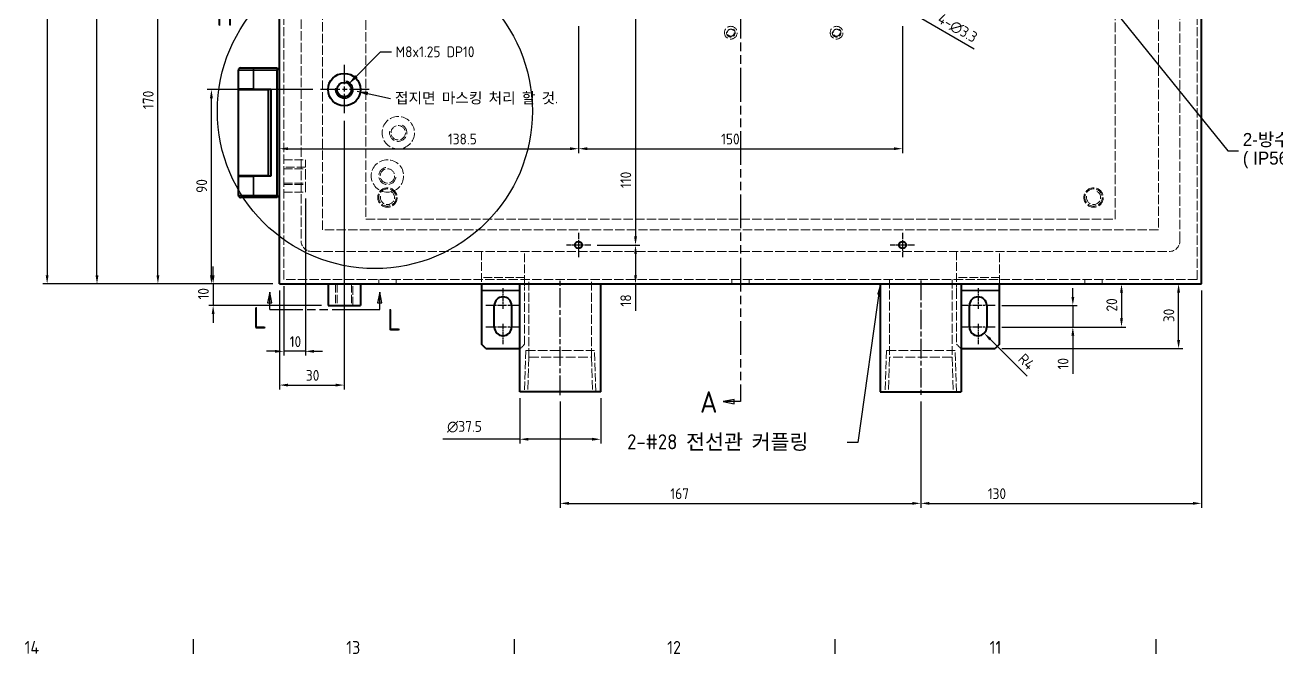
# Model space of a CAD drawing. Header units: millimetres. Extents: x 0 to 2378, y 0 to 1682.
# Drawn here: x 368 to 948, y 33 to 324 of the extents above; entities that cross this region are included whole.
import ezdxf

# ---------------------------------------------------------------- set-up
doc = ezdxf.new("R2010")
doc.units = ezdxf.units.MM
doc.header["$LTSCALE"] = 2
for name, pattern in [('CHAIN', [0.3543, 0.2362, -0.0295, 0.0591, -0.0295]), ('DASHED', [0.2067, 0.1654, -0.0413]), ('DOUBLE_DASH_CHAIN', [1.2403, 0.6614, -0.0827, 0.1654, -0.0827, 0.1654, -0.0827])]:
    doc.linetypes.add(name, pattern=pattern)
doc.layers.get('0').update_dxf_attribs({"color": 3, "lineweight": 25})
for name, color, linetype, lineweight in [('가려진 것(ISO)', 2, 'DASHED', 18), ('가시적인 것(ISO)', 3, 'Continuous', 40), ('가시적인 좁은 것(ISO)', 3, 'Continuous', 35), ('경계(ISO)', 7, 'Continuous', 25), ('기호(ISO)', 5, 'Continuous', 25), ('단면선(ISO)', 7, 'CHAIN', 25), ('상세 경계(JIS)', 7, 'Continuous', 25), ('중심 표식(ISO)', 1, 'Continuous', 25), ('중심선(ISO)', 1, 'Continuous', 25), ('치수(ISO)', 2, 'Continuous', 25)]:
    doc.layers.add(name, color=color, linetype=linetype, lineweight=lineweight)
doc.styles.add('문자 텍스트_PSTEK_POSCO', font='isocp.shx')
doc.styles.add('부품번호텍스트_PSTEK_POSCO', font='isocp.shx')
doc.styles.add('치수 텍스트_PSTEK_POSCO', font='isocp.shx')
doc.dimstyles.new('치수_PSTEK_POSCO', dxfattribs={"dimscale": 2, "dimtxt": 2.5, "dimasz": 2, "dimexe": 1, "dimexo": 1.5, "dimgap": 1, "dimtad": 1, "dimrnd": 1e-08, "dimdsep": 46, "dimtxsty": '치수 텍스트_PSTEK_POSCO', "dimcen": 0.09, "dimdle": 10, "dimclrd": 7, "dimclre": 7, "dimclrt": 2, "dimadec": 1, "dimazin": 2, "dimtfac": 1, "dimtmove": 0, "dimatfit": 3, "dimfxl": 0, "dimtolj": 1, "dimlwd": -1, "dimlwe": -1, "dimarcsym": 0})
doc.dimstyles.new('치수_PSTEK_POSCO$7', dxfattribs={"dimscale": 2, "dimtxt": 2.5, "dimasz": 2.5, "dimexe": 1, "dimexo": 1.5, "dimgap": 1, "dimtad": 1, "dimrnd": 1e-08, "dimdsep": 46, "dimtxsty": '치수 텍스트_PSTEK_POSCO', "dimcen": 0.09, "dimdle": 10, "dimclrd": 7, "dimclre": 7, "dimclrt": 2, "dimadec": 1, "dimazin": 2, "dimtfac": 1, "dimtmove": 0, "dimatfit": 3, "dimfxl": 0, "dimtolj": 1, "dimlwd": -1, "dimlwe": -1, "dimarcsym": 0})

# ---------------------------------------------------------------- blocks, each defined once
blk = doc.blocks.new('경계 Default Border')
at = {"layer": '경계(ISO)'}
for p, q in [((222.94, 20), (222.94, 16.6)), ((297.25, 20), (297.25, 16.6)), ((371.56, 20), (371.56, 16.6)), ((445.88, 20), (445.88, 16.6))]:
    blk.add_line(p, q, dxfattribs=at)
at = {"layer": '경계(ISO)', "color": 2, "char_height": 3, "attachment_point": 7, "style": '문자 텍스트_PSTEK_POSCO'}
for s, insert in [('14', (183.93, 16.6)), ('13', (258.41, 16.57)), ('12', (332.72, 16.57)), ('11', (407.37, 16.6))]:
    blk.add_mtext(s, dxfattribs=dict(at, insert=insert))
blk = doc.blocks.new('2dTransSection0')
at = {"layer": '단면선(ISO)', "linetype": 'Continuous'}
for p, q in [((348.19, 328.73), (345.69, 328.23)), ((348.19, 328.23), (345.69, 328.23)), ((345.69, 328.23), (348.19, 327.73)), ((348.19, 327.73), (348.19, 328.73)), ((349.69, 328.23), (348.19, 328.23)), ((349.69, 328.23), (349.69, 324.28)), ((349.69, 79), (349.69, 75.04)), ((348.19, 75.54), (345.69, 75.04)), ((348.19, 74.54), (348.19, 75.54)), ((348.19, 75.04), (345.69, 75.04)), ((345.69, 75.04), (348.19, 74.54)), ((349.69, 75.04), (348.19, 75.04))]:
    blk.add_line(p, q, dxfattribs=at)
at = {"layer": '단면선(ISO)', "linetype": 'DOUBLE_DASH_CHAIN', "ltscale": 5.910211}
blk.add_line((349.69, 328.23), (349.69, 75.04), dxfattribs=at)
at = {"layer": '단면선(ISO)', "linetype": 'Continuous', "flags": 128}
for points in [[(348.19, 328.73), (345.69, 328.23)], [(348.19, 75.54), (345.69, 75.04)]]:
    blk.add_lwpolyline(points, dxfattribs=at)
at = {"layer": '단면선(ISO)'}
for points in [[(348.19, 328.73), (345.69, 328.23), (348.19, 327.73), (348.19, 328.73)], [(348.19, 75.54), (345.69, 75.04), (348.19, 74.54), (348.19, 75.54)]]:
    blk.add_solid(points, dxfattribs=at)
at = {"layer": '단면선(ISO)', "char_height": 5, "attachment_point": 7, "style": '부품번호텍스트_PSTEK_POSCO'}
for insert in [(339.57, 326.25), (340.31, 72.43)]:
    blk.add_mtext('A', dxfattribs=dict(at, insert=insert))
blk = doc.blocks.new('*D21')
at = {"layer": 'Defpoints', "color": 0}
for p in [(401.38, 589.57), (485.88, 589.57), (485.88, 204.57)]:
    blk.add_point(p, dxfattribs=at)
at = {"layer": '치수(ISO)', "color": 7}
for p, q in [((482.88, 589.57), (399.38, 589.57)), ((401.38, 208.57), (401.38, 585.57)), ((482.88, 204.57), (399.38, 204.57))]:
    blk.add_line(p, q, dxfattribs=at)
for points in [[(400.72, 585.57), (402.05, 585.57), (401.38, 589.57)], [(400.72, 208.57), (402.05, 208.57), (401.38, 204.57)]]:
    blk.add_solid(points, dxfattribs=at)
at = {"layer": '치수(ISO)', "color": 2, "insert": (396.88, 382.47), "char_height": 5, "attachment_point": 4, "rotation": 90, "style": '치수 텍스트_PSTEK_POSCO'}
blk.add_mtext('\\A1;385', dxfattribs=at)
blk = doc.blocks.new('*D23')
at = {"layer": 'Defpoints', "color": 0}
for p in [(485.88, 624.57), (378.29, 204.57), (485.88, 204.57)]:
    blk.add_point(p, dxfattribs=at)
at = {"layer": '치수(ISO)', "color": 7}
for p, q in [((482.88, 624.57), (376.29, 624.57)), ((378.29, 620.57), (378.29, 208.57)), ((482.88, 204.57), (376.29, 204.57))]:
    blk.add_line(p, q, dxfattribs=at)
for points in [[(377.62, 620.57), (378.96, 620.57), (378.29, 624.57)], [(377.62, 208.57), (378.96, 208.57), (378.29, 204.57)]]:
    blk.add_solid(points, dxfattribs=at)
at = {"layer": '치수(ISO)', "color": 2, "insert": (373.79, 428.07), "char_height": 5, "attachment_point": 4, "rotation": 90, "style": '치수 텍스트_PSTEK_POSCO'}
blk.add_mtext('\\A1;420', dxfattribs=at)
blk = doc.blocks.new('*D54')
at = {"layer": 'Defpoints', "color": 0}
for p in [(615.88, 153.07), (782.88, 153.07), (782.88, 102.9)]:
    blk.add_point(p, dxfattribs=at)
at = {"layer": '치수(ISO)', "color": 7}
for p, q in [((615.88, 150.07), (615.88, 100.9)), ((782.88, 150.07), (782.88, 100.9)), ((619.88, 102.9), (778.88, 102.9))]:
    blk.add_line(p, q, dxfattribs=at)
for points in [[(619.88, 103.57), (619.88, 102.24), (615.88, 102.9)], [(778.88, 103.57), (778.88, 102.24), (782.88, 102.9)]]:
    blk.add_solid(points, dxfattribs=at)
at = {"layer": '치수(ISO)', "color": 2, "insert": (666.88, 107.4), "char_height": 5, "attachment_point": 4, "style": '치수 텍스트_PSTEK_POSCO'}
blk.add_mtext('\\A1;167', dxfattribs=at)
blk = doc.blocks.new('*D55')
at = {"layer": 'Defpoints', "color": 0}
for p in [(912.88, 204.57), (782.88, 153.07), (912.88, 102.9)]:
    blk.add_point(p, dxfattribs=at)
at = {"layer": '치수(ISO)', "color": 7}
for p, q in [((912.88, 201.57), (912.88, 100.9)), ((782.88, 150.07), (782.88, 100.9)), ((786.88, 102.9), (908.88, 102.9))]:
    blk.add_line(p, q, dxfattribs=at)
for points in [[(786.88, 103.57), (786.88, 102.24), (782.88, 102.9)], [(908.88, 103.57), (908.88, 102.24), (912.88, 102.9)]]:
    blk.add_solid(points, dxfattribs=at)
at = {"layer": '치수(ISO)', "color": 2, "insert": (813.87, 107.4), "char_height": 5, "attachment_point": 4, "style": '치수 텍스트_PSTEK_POSCO'}
blk.add_mtext('\\A1;130', dxfattribs=at)
blk = doc.blocks.new('*D56')
at = {"layer": 'Defpoints', "color": 0}
for p in [(597.13, 154.57), (634.63, 154.57), (634.63, 132.6)]:
    blk.add_point(p, dxfattribs=at)
at = {"layer": '치수(ISO)', "color": 7}
for p, q in [((597.13, 151.57), (597.13, 130.6)), ((634.63, 151.57), (634.63, 130.6)), ((597.13, 132.6), (561.52, 132.6)), ((630.63, 132.6), (601.13, 132.6))]:
    blk.add_line(p, q, dxfattribs=at)
for points in [[(601.13, 133.27), (601.13, 131.94), (597.13, 132.6)], [(630.63, 133.27), (630.63, 131.94), (634.63, 132.6)]]:
    blk.add_solid(points, dxfattribs=at)
at = {"layer": '치수(ISO)', "color": 2, "insert": (563.52, 138.36), "char_height": 5, "attachment_point": 4, "style": '치수 텍스트_PSTEK_POSCO'}
blk.add_mtext('\\A1;\\fAIGDT|b0|i0;\\H5.0000;\\ln\\fisocp|b0|i0;\\H5.0000;37.5', dxfattribs=at)
blk = doc.blocks.new('*D58')
at = {"layer": 'Defpoints', "color": 0}
for p in [(912.88, 204.57), (817.38, 184.57), (875.81, 184.57)]:
    blk.add_point(p, dxfattribs=at)
at = {"layer": '치수(ISO)', "color": 7}
for p, q in [((875.81, 200.57), (875.81, 188.57)), ((820.38, 184.57), (877.81, 184.57))]:
    blk.add_line(p, q, dxfattribs=at)
for points in [[(875.14, 200.57), (876.47, 200.57), (875.81, 204.57)], [(875.14, 188.57), (876.47, 188.57), (875.81, 184.57)]]:
    blk.add_solid(points, dxfattribs=at)
at = {"layer": '치수(ISO)', "color": 2, "insert": (871.31, 191.76), "char_height": 5, "attachment_point": 4, "rotation": 90, "style": '치수 텍스트_PSTEK_POSCO'}
blk.add_mtext('\\A1;20', dxfattribs=at)
blk = doc.blocks.new('*D59')
at = {"layer": 'Defpoints', "color": 0}
for p in [(817.38, 194.57), (853.27, 194.57), (817.38, 184.57)]:
    blk.add_point(p, dxfattribs=at)
at = {"layer": '치수(ISO)', "color": 7}
for p, q in [((853.27, 198.57), (853.27, 202.57)), ((820.38, 194.57), (855.27, 194.57)), ((853.27, 194.57), (853.27, 184.57)), ((820.38, 184.57), (855.27, 184.57)), ((853.27, 180.57), (853.27, 162.92))]:
    blk.add_line(p, q, dxfattribs=at)
for points in [[(852.61, 198.57), (853.94, 198.57), (853.27, 194.57)], [(852.61, 180.57), (853.94, 180.57), (853.27, 184.57)]]:
    blk.add_solid(points, dxfattribs=at)
at = {"layer": '치수(ISO)', "color": 2, "insert": (848.77, 164.92), "char_height": 5, "attachment_point": 4, "rotation": 90, "style": '치수 텍스트_PSTEK_POSCO'}
blk.add_mtext('\\A1;10', dxfattribs=at)
blk = doc.blocks.new('*D64')
at = {"layer": 'Defpoints', "color": 0}
for p in [(630.03, 332.57), (630.03, 222.57), (650.76, 222.57)]:
    blk.add_point(p, dxfattribs=at)
at = {"layer": '치수(ISO)', "color": 7}
for p, q in [((633.03, 332.57), (652.76, 332.57)), ((650.76, 328.57), (650.76, 226.57)), ((633.03, 222.57), (652.76, 222.57))]:
    blk.add_line(p, q, dxfattribs=at)
for points in [[(650.1, 328.57), (651.43, 328.57), (650.76, 332.57)], [(650.1, 226.57), (651.43, 226.57), (650.76, 222.57)]]:
    blk.add_solid(points, dxfattribs=at)
at = {"layer": '치수(ISO)', "color": 2, "insert": (646.26, 248.96), "char_height": 5, "attachment_point": 4, "rotation": 90, "style": '치수 텍스트_PSTEK_POSCO'}
blk.add_mtext('\\A1;110', dxfattribs=at)
blk = doc.blocks.new('*D65')
at = {"layer": 'Defpoints', "color": 0}
for p in [(630.03, 222.57), (650.76, 222.57), (485.88, 204.57)]:
    blk.add_point(p, dxfattribs=at)
at = {"layer": '치수(ISO)', "color": 7}
for p, q in [((633.03, 222.57), (652.76, 222.57)), ((650.76, 218.57), (650.76, 208.57)), ((650.76, 204.57), (650.76, 192.07))]:
    blk.add_line(p, q, dxfattribs=at)
for points in [[(650.1, 218.57), (651.43, 218.57), (650.76, 222.57)], [(650.1, 208.57), (651.43, 208.57), (650.76, 204.57)]]:
    blk.add_solid(points, dxfattribs=at)
at = {"layer": '치수(ISO)', "color": 2, "insert": (646.26, 194.07), "char_height": 5, "attachment_point": 4, "rotation": 90, "style": '치수 텍스트_PSTEK_POSCO'}
blk.add_mtext('\\A1;18', dxfattribs=at)
blk = doc.blocks.new('*D66')
at = {"layer": 'Defpoints', "color": 0}
for p in [(485.88, 589.57), (624.38, 326.92), (624.38, 267.18)]:
    blk.add_point(p, dxfattribs=at)
at = {"layer": '치수(ISO)', "color": 7}
for p, q in [((624.38, 323.92), (624.38, 265.18)), ((489.88, 267.18), (620.38, 267.18))]:
    blk.add_line(p, q, dxfattribs=at)
for points in [[(489.88, 267.85), (489.88, 266.51), (485.88, 267.18)], [(620.38, 267.85), (620.38, 266.51), (624.38, 267.18)]]:
    blk.add_solid(points, dxfattribs=at)
at = {"layer": '치수(ISO)', "color": 2, "insert": (563.87, 271.68), "char_height": 5, "attachment_point": 4, "style": '치수 텍스트_PSTEK_POSCO'}
blk.add_mtext('\\A1;138.5', dxfattribs=at)
blk = doc.blocks.new('*D67')
at = {"layer": 'Defpoints', "color": 0}
for p in [(624.38, 326.92), (774.38, 326.92), (774.38, 267.18)]:
    blk.add_point(p, dxfattribs=at)
at = {"layer": '치수(ISO)', "color": 7}
for p, q in [((624.38, 323.92), (624.38, 265.18)), ((774.38, 323.92), (774.38, 265.18)), ((628.38, 267.18), (770.38, 267.18))]:
    blk.add_line(p, q, dxfattribs=at)
for points in [[(628.38, 267.85), (628.38, 266.51), (624.38, 267.18)], [(770.38, 267.85), (770.38, 266.51), (774.38, 267.18)]]:
    blk.add_solid(points, dxfattribs=at)
at = {"layer": '치수(ISO)', "color": 2, "insert": (690.37, 271.68), "char_height": 5, "attachment_point": 4, "style": '치수 텍스트_PSTEK_POSCO'}
blk.add_mtext('\\A1;150', dxfattribs=at)
blk = doc.blocks.new('*D68')
at = {"layer": 'Defpoints', "color": 0}
for p in [(772.95, 333.4), (775.8, 331.75)]:
    blk.add_point(p, dxfattribs=at)
at = {"layer": '치수(ISO)', "color": 7}
for p, q in [((769.48, 335.4), (766.02, 337.4)), ((772.95, 333.4), (775.8, 331.75)), ((779.27, 329.75), (807.53, 313.43))]:
    blk.add_line(p, q, dxfattribs=at)
for points in [[(769.82, 335.98), (769.15, 334.82), (772.95, 333.4)], [(779.6, 330.33), (778.93, 329.17), (775.8, 331.75)]]:
    blk.add_solid(points, dxfattribs=at)
at = {"layer": '치수(ISO)', "color": 2, "insert": (791.42, 327.93), "char_height": 5, "attachment_point": 4, "rotation": 330, "style": '치수 텍스트_PSTEK_POSCO'}
blk.add_mtext('\\A1;4-∅3.3', dxfattribs=at)
blk = doc.blocks.new('*D96')
at = {"layer": 'Defpoints', "color": 0}
for p in [(429.6, 374.57), (543.88, 374.57), (485.88, 204.57)]:
    blk.add_point(p, dxfattribs=at)
at = {"layer": '치수(ISO)', "color": 7}
for p, q in [((540.88, 374.57), (427.6, 374.57)), ((429.6, 208.57), (429.6, 370.57)), ((482.88, 204.57), (427.6, 204.57))]:
    blk.add_line(p, q, dxfattribs=at)
for points in [[(428.93, 370.57), (430.26, 370.57), (429.6, 374.57)], [(428.93, 208.57), (430.26, 208.57), (429.6, 204.57)]]:
    blk.add_solid(points, dxfattribs=at)
at = {"layer": '치수(ISO)', "color": 2, "insert": (425.1, 285.57), "char_height": 5, "attachment_point": 4, "rotation": 90, "style": '치수 텍스트_PSTEK_POSCO'}
blk.add_mtext('\\A1;170', dxfattribs=at)
blk = doc.blocks.new('*D110')
at = {"layer": 'Defpoints', "color": 0}
for p in [(809.38, 184.57), (812.2, 181.74)]:
    blk.add_point(p, dxfattribs=at)
at = {"layer": '치수(ISO)', "color": 7}
blk.add_line((832.12, 161.83), (815.03, 178.92), dxfattribs=at)
blk.add_solid([(815.5, 179.39), (814.56, 178.44), (812.2, 181.74)], dxfattribs=at)
at = {"layer": '치수(ISO)', "color": 2, "insert": (829.29, 171.02), "char_height": 5, "attachment_point": 4, "rotation": 315, "style": '치수 텍스트_PSTEK_POSCO'}
blk.add_mtext('\\A1;R4', dxfattribs=at)
blk = doc.blocks.new('*D111')
at = {"layer": 'Defpoints', "color": 0}
for p in [(902.24, 204.57), (902.24, 204.57), (817.38, 174.57)]:
    blk.add_point(p, dxfattribs=at)
at = {"layer": '치수(ISO)', "color": 7}
for p, q in [((902.24, 178.57), (902.24, 200.57)), ((820.38, 174.57), (904.24, 174.57))]:
    blk.add_line(p, q, dxfattribs=at)
for points in [[(901.57, 200.57), (902.91, 200.57), (902.24, 204.57)], [(901.57, 178.57), (902.91, 178.57), (902.24, 174.57)]]:
    blk.add_solid(points, dxfattribs=at)
at = {"layer": '치수(ISO)', "color": 2, "insert": (897.74, 186.82), "char_height": 5, "attachment_point": 4, "rotation": 90, "style": '치수 텍스트_PSTEK_POSCO'}
blk.add_mtext('\\A1;30', dxfattribs=at)
blk = doc.blocks.new('*D150')
at = {"layer": 'Defpoints', "color": 0}
for p in [(454.37, 294.57), (504.38, 294.57), (485.88, 204.57)]:
    blk.add_point(p, dxfattribs=at)
at = {"layer": '치수(ISO)', "color": 7}
for p, q in [((501.38, 294.57), (452.37, 294.57)), ((454.37, 208.57), (454.37, 290.57)), ((482.88, 204.57), (452.37, 204.57))]:
    blk.add_line(p, q, dxfattribs=at)
for points in [[(453.7, 290.57), (455.03, 290.57), (454.37, 294.57)], [(453.7, 208.57), (455.03, 208.57), (454.37, 204.57)]]:
    blk.add_solid(points, dxfattribs=at)
at = {"layer": '치수(ISO)', "color": 2, "insert": (449.87, 246.72), "char_height": 5, "attachment_point": 4, "rotation": 90, "style": '치수 텍스트_PSTEK_POSCO'}
blk.add_mtext('\\A1;90', dxfattribs=at)
blk = doc.blocks.new('*D151')
at = {"layer": 'Defpoints', "color": 0}
for p in [(515.88, 283.07), (485.88, 204.57), (515.88, 157.69)]:
    blk.add_point(p, dxfattribs=at)
at = {"layer": '치수(ISO)', "color": 7}
for p, q in [((515.88, 280.07), (515.88, 155.69)), ((485.88, 201.57), (485.88, 155.69)), ((489.88, 157.69), (511.88, 157.69))]:
    blk.add_line(p, q, dxfattribs=at)
for points in [[(489.88, 158.36), (489.88, 157.02), (485.88, 157.69)], [(511.88, 158.36), (511.88, 157.02), (515.88, 157.69)]]:
    blk.add_solid(points, dxfattribs=at)
at = {"layer": '치수(ISO)', "color": 2, "insert": (498.12, 162.19), "char_height": 5, "attachment_point": 4, "style": '치수 텍스트_PSTEK_POSCO'}
blk.add_mtext('\\A1;30', dxfattribs=at)
blk = doc.blocks.new('2dDetail2')
at = {"layer": '상세 경계(JIS)'}
blk.add_circle((265.03, 142.3), 36.47, dxfattribs=at)
at = {"layer": '상세 경계(JIS)', "insert": (228.32, 162.04), "char_height": 5, "attachment_point": 7, "style": '부품번호텍스트_PSTEK_POSCO'}
blk.add_mtext('H', dxfattribs=at)
blk = doc.blocks.new('*D160')
at = {"layer": 'Defpoints', "color": 0}
for p in [(497.88, 247.07), (487.88, 206.57), (487.88, 173.33)]:
    blk.add_point(p, dxfattribs=at)
at = {"layer": '치수(ISO)', "color": 7}
for p, q in [((497.88, 244.07), (497.88, 171.33)), ((487.88, 203.57), (487.88, 171.33)), ((483.88, 173.33), (479.88, 173.33)), ((497.88, 173.33), (487.88, 173.33)), ((501.88, 173.33), (505.88, 173.33))]:
    blk.add_line(p, q, dxfattribs=at)
for points in [[(483.88, 173.99), (483.88, 172.66), (487.88, 173.33)], [(501.88, 173.99), (501.88, 172.66), (497.88, 173.33)]]:
    blk.add_solid(points, dxfattribs=at)
at = {"layer": '치수(ISO)', "color": 2, "insert": (490.62, 177.83), "char_height": 5, "attachment_point": 4, "style": '치수 텍스트_PSTEK_POSCO'}
blk.add_mtext('\\A1;10', dxfattribs=at)
blk = doc.blocks.new('2dTransSection6')
at = {"layer": '단면선(ISO)', "linetype": 'Continuous'}
for p, q in [((240.69, 100.39), (240.19, 97.89)), ((240.69, 97.89), (240.69, 100.39)), ((241.19, 97.89), (240.69, 100.39)), ((266.16, 100.39), (265.66, 97.89)), ((266.16, 97.89), (266.16, 100.39)), ((266.66, 97.89), (266.16, 100.39)), ((240.19, 97.89), (241.19, 97.89)), ((240.69, 96.39), (240.69, 97.89)), ((240.69, 96.39), (244.52, 96.39)), ((262.32, 96.39), (266.16, 96.39)), ((265.66, 97.89), (266.66, 97.89)), ((266.16, 96.39), (266.16, 97.89))]:
    blk.add_line(p, q, dxfattribs=at)
at = {"layer": '단면선(ISO)', "linetype": 'DOUBLE_DASH_CHAIN', "ltscale": 5.81373}
blk.add_line((240.69, 96.39), (266.16, 96.39), dxfattribs=at)
at = {"layer": '단면선(ISO)', "linetype": 'Continuous', "flags": 128}
for points in [[(241.19, 97.89), (240.69, 100.39)], [(266.66, 97.89), (266.16, 100.39)]]:
    blk.add_lwpolyline(points, dxfattribs=at)
at = {"layer": '단면선(ISO)'}
for points in [[(241.19, 97.89), (240.69, 100.39), (240.19, 97.89), (241.19, 97.89)], [(266.66, 97.89), (266.16, 100.39), (265.66, 97.89), (266.66, 97.89)]]:
    blk.add_solid(points, dxfattribs=at)
at = {"layer": '단면선(ISO)', "char_height": 5, "attachment_point": 7, "style": '부품번호텍스트_PSTEK_POSCO'}
for insert in [(236.82, 91.94), (267.89, 91.48)]:
    blk.add_mtext('L', dxfattribs=dict(at, insert=insert))
blk = doc.blocks.new('*D184')
at = {"layer": 'Defpoints', "color": 0}
for p in [(485.88, 204.57), (455.16, 194.57), (508.38, 194.57)]:
    blk.add_point(p, dxfattribs=at)
at = {"layer": '치수(ISO)', "color": 7}
for p, q in [((455.16, 208.57), (455.16, 212.57)), ((482.88, 204.57), (453.16, 204.57)), ((455.16, 204.57), (455.16, 194.57)), ((505.38, 194.57), (453.16, 194.57)), ((455.16, 190.57), (455.16, 186.57))]:
    blk.add_line(p, q, dxfattribs=at)
for points in [[(454.49, 208.57), (455.82, 208.57), (455.16, 204.57)], [(454.49, 190.57), (455.82, 190.57), (455.16, 194.57)]]:
    blk.add_solid(points, dxfattribs=at)
at = {"layer": '치수(ISO)', "color": 2, "insert": (450.66, 197.32), "char_height": 5, "attachment_point": 4, "rotation": 90, "style": '치수 텍스트_PSTEK_POSCO'}
blk.add_mtext('\\A1;10', dxfattribs=at)

msp = doc.modelspace()

# ---------------------------------------------------------------- linework, layer by layer
at = {"layer": '가려진 것(ISO)', "ltscale": 12.980641}
for p, q in [((487.8751, 206.5732), (487.8751, 587.5732)), ((910.8751, 206.5732), (910.8751, 587.5732))]:
    msp.add_line(p, q, dxfattribs=at)
at = {"layer": '가려진 것(ISO)', "ltscale": 13.039731}
for p, q in [((495.8751, 569.5732), (495.8751, 224.5732)), ((902.8751, 224.5732), (902.8751, 569.5732))]:
    msp.add_line(p, q, dxfattribs=at)
at = {"layer": '가려진 것(ISO)', "ltscale": 13.070212}
for p, q in [((505.8751, 229.5732), (505.8751, 564.5732)), ((892.8751, 564.5732), (892.8751, 229.5732))]:
    msp.add_line(p, q, dxfattribs=at)
at = {"layer": '가려진 것(ISO)', "ltscale": 13.102725}
for p, q in [((525.8751, 559.5732), (525.8751, 234.5732)), ((872.8751, 234.5732), (872.8751, 559.5732))]:
    msp.add_line(p, q, dxfattribs=at)
at = {"layer": '가려진 것(ISO)', "ltscale": 12.094824}
for p, q in [((487.8751, 262.0732), (497.8751, 262.0732)), ((497.8751, 258.5732), (487.8751, 258.5732)), ((487.8751, 257.8967), (497.8751, 257.8967)), ((487.8751, 251.2497), (497.8751, 251.2497)), ((487.8751, 250.5732), (497.8751, 250.5732)), ((487.8751, 247.0732), (497.8751, 247.0732)), ((579.3751, 219.5732), (579.3751, 204.5732)), ((599.3751, 204.5732), (599.3751, 219.5732)), ((799.3751, 219.5732), (799.3751, 204.5732)), ((819.3751, 204.5732), (819.3751, 219.5732)), ((511.8751, 204.5732), (511.8751, 194.5732)), ((512.5516, 204.5732), (512.5516, 194.5732)), ((519.1986, 204.5732), (519.1986, 194.5732)), ((519.8751, 194.5732), (519.8751, 204.5732)), ((599.3751, 207.5732), (579.3751, 207.5732)), ((819.3751, 207.5732), (799.3751, 207.5732)), ((599.3751, 176.5732), (599.3751, 201.5732)), ((799.3751, 201.5732), (799.3751, 176.5732))]:
    msp.add_line(p, q, dxfattribs=at)
at = {"layer": '가려진 것(ISO)', "ltscale": 14.248878}
msp.add_line((497.8751, 247.0732), (497.8751, 262.0732), dxfattribs=at)
at = {"layer": '가려진 것(ISO)', "ltscale": 13.115324}
msp.add_line((525.8751, 234.5732), (872.8751, 234.5732), dxfattribs=at)
at = {"layer": '가려진 것(ISO)', "ltscale": 13.001935}
msp.add_line((892.8751, 229.5732), (505.8751, 229.5732), dxfattribs=at)
at = {"layer": '가려진 것(ISO)', "ltscale": 12.977419}
msp.add_line((500.8751, 219.5732), (897.8751, 219.5732), dxfattribs=at)
at = {"layer": '가려진 것(ISO)', "ltscale": 13.118232}
msp.add_line((910.8751, 206.5732), (487.8751, 206.5732), dxfattribs=at)
at = {"layer": '가려진 것(ISO)', "ltscale": 1.904597}
for p, q in [((531.8751, 206.5732), (531.8751, 204.5732)), ((539.8751, 206.5732), (539.8751, 204.5732)), ((695.3751, 206.5732), (695.3751, 204.5732)), ((703.3751, 206.5732), (703.3751, 204.5732)), ((858.8751, 206.5732), (858.8751, 204.5732)), ((866.8751, 206.5732), (866.8751, 204.5732))]:
    msp.add_line(p, q, dxfattribs=at)
at = {"layer": '가려진 것(ISO)', "ltscale": 4.487736}
for p, q in [((599.3751, 201.5732), (599.3751, 204.5732)), ((799.3751, 204.5732), (799.3751, 201.5732))]:
    msp.add_line(p, q, dxfattribs=at)
at = {"layer": '가려진 것(ISO)', "ltscale": 12.408604}
for p, q in [((601.3751, 170.6652), (601.3751, 206.5732)), ((630.3751, 170.6652), (630.3751, 206.5732)), ((768.3751, 206.5732), (768.3751, 170.6652)), ((797.3751, 206.5732), (797.3751, 170.6652))]:
    msp.add_line(p, q, dxfattribs=at)
at = {"layer": '가려진 것(ISO)', "ltscale": 0.237987}
for p, q in [((597.1251, 174.5732), (597.3751, 174.5732)), ((801.3751, 174.5732), (801.6251, 174.5732))]:
    msp.add_line(p, q, dxfattribs=at)
at = {"layer": '가려진 것(ISO)', "ltscale": 2.693548}
for p, q in [((599.3751, 176.5732), (597.3751, 174.5732)), ((801.3751, 174.5732), (799.3751, 176.5732))]:
    msp.add_line(p, q, dxfattribs=at)
at = {"layer": '가려진 것(ISO)', "ltscale": 11.556195}
for p, q in [((599.9893, 173.6732), (599.3925, 154.5732)), ((632.3577, 154.5732), (631.7608, 173.6732)), ((766.9893, 173.6732), (766.3925, 154.5732)), ((799.3577, 154.5732), (798.7608, 173.6732))]:
    msp.add_line(p, q, dxfattribs=at)
at = {"layer": '가려진 것(ISO)', "ltscale": 13.413553}
for p, q in [((599.9893, 173.6732), (631.7608, 173.6732)), ((766.9893, 173.6732), (798.7608, 173.6732))]:
    msp.add_line(p, q, dxfattribs=at)
at = {"layer": '가려진 것(ISO)', "ltscale": 12.981647}
for p, q in [((601.3751, 170.6652), (600.8722, 154.5732)), ((630.3751, 170.6652), (630.8779, 154.5732)), ((768.3751, 170.6652), (767.8722, 154.5732)), ((797.3751, 170.6652), (797.8779, 154.5732))]:
    msp.add_line(p, q, dxfattribs=at)
at = {"layer": '가려진 것(ISO)', "ltscale": 13.773915}
for p, q in [((601.3751, 170.6652), (630.3751, 170.6652)), ((797.3751, 170.6652), (768.3751, 170.6652))]:
    msp.add_line(p, q, dxfattribs=at)
at = {"layer": '가려진 것(ISO)', "ltscale": 14.94549}
for centre in [(694.8751, 320.9232), (743.8751, 320.9232)]:
    msp.add_circle(centre, 2.95, dxfattribs=at)
at = {"layer": '가려진 것(ISO)', "ltscale": 12.31863}
for centre in [(694.8751, 320.9232), (743.8751, 320.9232)]:
    msp.add_circle(centre, 1.621, dxfattribs=at)
at = {"layer": '가려진 것(ISO)', "ltscale": 12.665669}
for centre in [(540.8751, 274.5732), (535.8751, 254.5732)]:
    msp.add_circle(centre, 7.5, dxfattribs=at)
at = {"layer": '가려진 것(ISO)', "ltscale": 12.628305}
for centre in [(540.8751, 274.5732), (535.8751, 254.5732)]:
    msp.add_circle(centre, 3.3235, dxfattribs=at)
at = {"layer": '가려진 것(ISO)', "ltscale": 13.678923}
for centre in [(535.8751, 244.5732), (862.8751, 244.5732)]:
    msp.add_circle(centre, 4.5, dxfattribs=at)
at = {"layer": '가려진 것(ISO)', "ltscale": 12.159042}
for centre in [(535.8751, 244.5732), (862.8751, 244.5732)]:
    msp.add_circle(centre, 4, dxfattribs=at)
at = {"layer": '가려진 것(ISO)', "ltscale": 11.399102}
for centre in [(694.8751, 320.9232), (743.8751, 320.9232)]:
    msp.add_arc(centre, 2, 170, 80, dxfattribs=at)
at = {"layer": '가려진 것(ISO)', "ltscale": 15.198803}
for centre, start, end in [((540.8751, 274.5732), 170, 80), ((535.8751, 254.5732), 100, 10)]:
    msp.add_arc(centre, 4, start, end, dxfattribs=at)
at = {"layer": '가려진 것(ISO)', "ltscale": 12.371826}
for centre in [(535.8751, 244.5732), (862.8751, 244.5732)]:
    msp.add_arc(centre, 3.256, 170, 80, dxfattribs=at)
at = {"layer": '가려진 것(ISO)', "ltscale": 7.479626}
for centre, start, end in [((500.8751, 224.5732), 180, 270), ((897.8751, 224.5732), 270, 0)]:
    msp.add_arc(centre, 5, start, end, dxfattribs=at)
at = {"layer": '가시적인 것(ISO)'}
for p, q in [((485.8751, 204.5732), (485.8751, 589.5732)), ((912.8751, 204.5732), (912.8751, 589.5732)), ((466.8751, 294.7232), (466.8751, 303.5732)), ((473.8751, 304.5732), (484.8751, 304.5732)), ((484.8751, 304.5732), (484.8751, 303.5732)), ((485.8751, 304.0732), (484.8751, 304.0732)), ((484.8751, 245.5732), (484.8751, 303.5732)), ((473.8751, 294.7232), (466.8751, 294.7232)), ((466.8751, 294.5732), (466.8751, 294.7232)), ((466.8751, 294.5732), (480.8751, 294.5732)), ((466.8751, 254.5732), (466.8751, 294.5732)), ((469.8751, 294.5732), (469.8751, 294.7232)), ((473.8751, 294.7232), (481.8751, 294.7232)), ((477.8751, 294.5732), (477.8751, 294.7232)), ((480.8751, 294.7232), (480.8751, 294.5732)), ((480.8751, 254.5732), (480.8751, 294.5732)), ((481.8751, 294.7232), (481.8751, 254.4232)), ((480.8751, 254.5732), (466.8751, 254.5732)), ((466.8751, 254.4232), (466.8751, 254.5732)), ((466.8751, 254.4232), (473.8751, 254.4232)), ((466.8751, 245.5732), (466.8751, 254.4232)), ((469.8751, 254.4232), (469.8751, 254.5732)), ((481.8751, 254.4232), (473.8751, 254.4232)), ((477.8751, 254.4232), (477.8751, 254.5732)), ((480.8751, 254.5732), (480.8751, 254.4232)), ((484.8751, 244.5732), (473.8751, 244.5732)), ((484.8751, 245.5732), (484.8751, 244.5732)), ((485.8751, 245.0732), (484.8751, 245.0732)), ((485.8751, 204.5732), (912.8751, 204.5732)), ((508.3751, 204.5732), (508.3751, 194.5732)), ((523.3751, 204.5732), (523.3751, 194.5732)), ((579.3751, 204.5732), (579.3751, 201.5732)), ((597.1251, 154.5732), (597.1251, 204.5732)), ((634.6251, 154.5732), (634.6251, 204.5732)), ((764.1251, 204.5732), (764.1251, 154.5732)), ((801.6251, 204.5732), (801.6251, 154.5732)), ((819.3751, 201.5732), (819.3751, 204.5732)), ((579.3751, 201.5732), (579.3751, 176.5732)), ((819.3751, 176.5732), (819.3751, 201.5732)), ((508.3751, 194.5732), (523.3751, 194.5732)), ((585.3751, 184.5732), (585.3751, 194.5732)), ((593.3751, 194.5732), (593.3751, 184.5732)), ((805.3751, 184.5732), (805.3751, 194.5732)), ((813.3751, 194.5732), (813.3751, 184.5732)), ((581.3751, 174.5732), (579.3751, 176.5732)), ((581.3751, 174.5732), (597.1251, 174.5732)), ((801.6251, 174.5732), (817.3751, 174.5732)), ((819.3751, 176.5732), (817.3751, 174.5732)), ((634.6251, 154.5732), (597.1251, 154.5732)), ((764.1251, 154.5732), (801.6251, 154.5732))]:
    msp.add_line(p, q, dxfattribs=at)
for centre, radius in [((515.8751, 294.5732), 7.5), ((515.8751, 294.5732), 3.3235), ((624.3751, 222.5732), 1.65), ((774.3751, 222.5732), 1.65)]:
    msp.add_circle(centre, radius, dxfattribs=at)
for centre, radius, start, end in [((467.8751, 303.5732), 1, 90.0008985, 180), ((467.8751, 303.5732), 1, 90, 90.0008985), ((467.8751, 245.5732), 1, 180, 270), ((589.3751, 194.5732), 4, 0, 180), ((809.3751, 194.5732), 4, 0, 180), ((589.3751, 184.5732), 4, 180, 0), ((809.3751, 184.5732), 4, 180, 0)]:
    msp.add_arc(centre, radius, start, end, dxfattribs=at)
for points, knots in [([(467.8751, 304.5732), (467.875, 304.5732), (467.9044, 304.5732), (467.9631, 304.5732), (467.967, 304.5732), (467.9708, 304.5732), (467.9752, 304.5732), (468.0371, 304.5732), (468.1268, 304.5732), (468.2443, 304.5732), (468.2611, 304.5732), (468.2777, 304.5732), (468.2963, 304.5732), (468.4082, 304.5732), (468.5405, 304.5732), (468.6934, 304.5732), (468.7443, 304.5732), (468.7965, 304.5732), (468.8531, 304.5732), (469.0795, 304.5732), (469.3398, 304.5732), (469.6324, 304.5732), (469.8885, 304.5732), (470.1653, 304.5732), (470.463, 304.5732), (470.5055, 304.5732), (470.5494, 304.5732), (470.5918, 304.5732), (470.8885, 304.5732), (471.1999, 304.5732), (471.5259, 304.5732), (471.5725, 304.5732), (471.6213, 304.5732), (471.6665, 304.5732), (472.0054, 304.5732), (472.3538, 304.5732), (472.7116, 304.5732), (472.7355, 304.5732), (472.7608, 304.5732), (472.7833, 304.5732), (473.1436, 304.5732), (473.5076, 304.5732), (473.8751, 304.5732)], [0.5, 0.5, 0.5, 0.5, 0.55859375, 0.55859375, 0.55859375, 0.5625, 0.5625, 0.5625, 0.6171875, 0.6171875, 0.6171875, 0.625, 0.625, 0.625, 0.671875, 0.671875, 0.671875, 0.6875, 0.6875, 0.6875, 0.75, 0.75, 0.75, 0.8046875, 0.8046875, 0.8046875, 0.8125, 0.8125, 0.8125, 0.8671875, 0.8671875, 0.8671875, 0.875, 0.875, 0.875, 0.93359375, 0.93359375, 0.93359375, 0.9375, 0.9375, 0.9375, 1, 1, 1, 1]), ([(473.8751, 244.5732), (473.5309, 244.5732), (473.1895, 244.5732), (472.851, 244.5732), (472.8284, 244.5732), (472.8072, 244.5732), (472.7833, 244.5732), (472.4487, 244.5732), (472.1219, 244.5732), (471.8028, 244.5732), (471.7572, 244.5732), (471.7136, 244.5732), (471.6665, 244.5732), (471.384, 244.5732), (471.1118, 244.5732), (470.8501, 244.5732), (470.7628, 244.5732), (470.6784, 244.5732), (470.5918, 244.5732), (470.2454, 244.5732), (469.9251, 244.5732), (469.6324, 244.5732), (469.3763, 244.5732), (469.1454, 244.5732), (468.9397, 244.5732), (468.9103, 244.5732), (468.8808, 244.5732), (468.8531, 244.5732), (468.6591, 244.5732), (468.4927, 244.5732), (468.3541, 244.5732), (468.3343, 244.5732), (468.3142, 244.5732), (468.2963, 244.5732), (468.1621, 244.5732), (468.0597, 244.5732), (467.989, 244.5732), (467.9842, 244.5732), (467.9794, 244.5732), (467.9752, 244.5732), (467.9085, 244.5732), (467.8884, 244.5732), (467.8751, 244.5732)], [0, 0, 0, 0, 0.05859375, 0.05859375, 0.05859375, 0.0625, 0.0625, 0.0625, 0.1171875, 0.1171875, 0.1171875, 0.125, 0.125, 0.125, 0.171875, 0.171875, 0.171875, 0.1875, 0.1875, 0.1875, 0.25, 0.25, 0.25, 0.3046875, 0.3046875, 0.3046875, 0.3125, 0.3125, 0.3125, 0.3671875, 0.3671875, 0.3671875, 0.375, 0.375, 0.375, 0.43359375, 0.43359375, 0.43359375, 0.4375, 0.4375, 0.4375, 0.5, 0.5, 0.5, 0.5])]:
    msp.add_open_spline(points, degree=3, knots=knots, dxfattribs=at)
at = {"layer": '가시적인 좁은 것(ISO)'}
for p, q in [((466.8751, 303.5732), (473.8751, 303.5732)), ((473.8751, 303.5732), (473.8751, 304.5732)), ((473.8751, 303.5732), (473.8751, 294.7232)), ((484.8751, 303.5732), (473.8751, 303.5732)), ((473.8751, 254.4232), (473.8751, 245.5732)), ((473.8751, 245.5732), (466.8751, 245.5732)), ((473.8751, 244.5732), (473.8751, 245.5732)), ((473.8751, 245.5732), (484.8751, 245.5732)), ((579.3751, 201.5732), (597.1251, 201.5732)), ((801.6251, 201.5732), (819.3751, 201.5732))]:
    msp.add_line(p, q, dxfattribs=at)
msp.add_arc((515.8751, 294.5732), 4, 170, 80, dxfattribs=at)
at = {"layer": '중심 표식(ISO)', "linetype": 'CHAIN', "ltscale": 19.051651}
for p, q in [((515.8751, 306.0732), (515.8751, 283.0732)), ((527.3751, 294.5732), (504.3751, 294.5732))]:
    msp.add_line(p, q, dxfattribs=at)
at = {"layer": '중심 표식(ISO)', "linetype": 'CHAIN', "ltscale": 6.278222}
for p, q in [((624.3751, 228.2232), (624.3751, 216.9232)), ((774.3751, 228.2232), (774.3751, 216.9232)), ((630.0251, 222.5732), (618.7251, 222.5732)), ((780.0251, 222.5732), (768.7251, 222.5732))]:
    msp.add_line(p, q, dxfattribs=at)
at = {"layer": '중심 표식(ISO)', "linetype": 'CHAIN', "ltscale": 5.278135}
for p, q in [((589.3751, 202.5732), (589.3751, 193.0732)), ((809.3751, 202.5732), (809.3751, 193.0732)), ((589.3751, 186.0732), (589.3751, 176.5732)), ((809.3751, 186.0732), (809.3751, 176.5732))]:
    msp.add_line(p, q, dxfattribs=at)
at = {"layer": '중심 표식(ISO)', "linetype": 'CHAIN', "ltscale": 8.88956}
for p, q in [((597.3751, 194.5732), (581.3751, 194.5732)), ((817.3751, 194.5732), (801.3751, 194.5732)), ((597.3751, 184.5732), (581.3751, 184.5732)), ((817.3751, 184.5732), (801.3751, 184.5732))]:
    msp.add_line(p, q, dxfattribs=at)
at = {"layer": '중심선(ISO)', "linetype": 'CHAIN', "ltscale": 19.051651}
for p, q in [((615.8751, 153.0732), (615.8751, 206.0732)), ((782.8751, 206.0732), (782.8751, 153.0732))]:
    msp.add_line(p, q, dxfattribs=at)

# ---------------------------------------------------------------- block references
at = {"xscale": 2, "yscale": 2, "zscale": 2}
msp.add_blockref('경계 Default Border', (0, 0), dxfattribs=at)
at = {"layer": '단면선(ISO)', "xscale": 2, "yscale": 2, "zscale": 2}
for name in ['2dTransSection0', '2dTransSection6']:
    msp.add_blockref(name, (0, 0), dxfattribs=at)
at = {"layer": '상세 경계(JIS)', "xscale": 2, "yscale": 2, "zscale": 2}
msp.add_blockref('2dDetail2', (0, 0), dxfattribs=at)

# ---------------------------------------------------------------- texts
at = {"layer": '기호(ISO)', "color": 2, "attachment_point": 4, "style": '치수 텍스트_PSTEK_POSCO'}
for s, insert, char_height, width, line_spacing_factor in [('{M8x1.25 DP10}', (539.6876, 312.0671), 5, 43.216925, 0.4375), ('{\\f굴림|b0|i0;\\H6.0000;2-방수타입 도어 손잡이 선정하여 사용 할 것 \\P( IP56 )}', (931.9848, 266.2396), 6, 163.603134, 0.86273)]:
    msp.add_mtext(s, dxfattribs=dict(at, insert=insert, char_height=char_height, width=width, line_spacing_factor=line_spacing_factor))
for s, insert, char_height, width in [('{\\fSystem|b0|i0;\\H5.0000;접지면\\fISOCP|b0|i0;\\H5.0000; \\fSystem|b0|i0;\\H5.0000;마스킹\\fISOCP|b0|i0;\\H5.0000; \\fSystem|b0|i0;\\H5.0000;처리\\fISOCP|b0|i0;\\H5.0000; \\fSystem|b0|i0;\\H5.0000;할\\fISOCP|b0|i0;\\H5.0000; \\fSystem|b0|i0;\\H5.0000;것\\fISOCP|b0|i0;\\H5.0000;.}', (539.3502, 290.4275), 5, 76.961495), ('{\\fISOCP|b0|i0;\\H7.0000;2-#28 전선관 커플링}', (646.8789, 131.0495), 7, 99.843855)]:
    msp.add_mtext(s, dxfattribs=dict(at, insert=insert, char_height=char_height, width=width))

# ---------------------------------------------------------------- dimensions: what is measured, and where the dimension line sits
at = {"layer": '치수(ISO)', "color": 7}
for base, p1, p2, angle, override, picture, middle in [((378.2886, 204.5732), (485.8751, 624.5732), (485.8751, 204.5732), 90, {"dimdec": 2, "dimtp": 0, "dimtm": 0, "dimtdec": 2, "dimtofl": 0, "dimatfit": 1}, '*D23', (378.2886, 432.8244)), ((401.3847, 589.5732), (485.8751, 204.5732), (485.8751, 589.5732), 90, {"dimdec": 2, "dimtp": 0, "dimtm": 0, "dimtdec": 2, "dimtofl": 0, "dimatfit": 1}, '*D21', (401.3847, 387.0732)), ((624.3751, 267.1808), (485.8751, 589.5732), (624.3751, 326.9232), 180, {"dimdec": 2, "dimse1": 1, "dimtp": 0, "dimtm": 0, "dimtdec": 2, "dimtofl": 0, "dimatfit": 1}, '*D66', (570.4696, 267.1808)), ((429.5977, 374.5732), (485.8751, 204.5732), (543.8751, 374.5732), 270, {"dimdec": 2, "dimtp": 0, "dimtm": 0, "dimtdec": 2, "dimtofl": 0, "dimatfit": 1}, '*D96', (429.5977, 289.5732)), ((650.7639, 222.5732), (630.0251, 332.5732), (630.0251, 222.5732), 90, {"dimdec": 2, "dimtp": 0, "dimtm": 0, "dimtdec": 2, "dimtofl": 0, "dimatfit": 1}, '*D64', (650.7639, 252.4591)), ((774.3751, 267.1808), (624.3751, 326.9232), (774.3751, 326.9232), 180, {"dimdec": 2, "dimtp": 0, "dimtm": 0, "dimtdec": 2, "dimtofl": 0, "dimatfit": 1}, '*D67', (694.3751, 267.1808)), ((454.3679, 294.5732), (485.8751, 204.5732), (504.3751, 294.5732), 270, {"dimdec": 2, "dimtp": 0, "dimtm": 0, "dimtdec": 2, "dimtofl": 0, "dimatfit": 1}, '*D150', (454.3679, 249.5732)), ((487.8751, 173.3277), (497.8751, 247.0732), (487.8751, 206.5732), 180, {"dimdec": 2, "dimtp": 0, "dimtm": 0, "dimtdec": 2, "dimtofl": 1, "dimatfit": 1}, '*D160', (492.8751, 173.3277)), ((650.7639, 222.5732), (485.8751, 204.5732), (630.0251, 222.5732), 270, {"dimdec": 2, "dimse1": 1, "dimtp": 0, "dimtm": 0, "dimtdec": 2, "dimtofl": 0, "dimatfit": 2}, '*D65', (650.7639, 196.3232)), ((455.1561, 194.5732), (485.8751, 204.5732), (508.3751, 194.5732), 270, {"dimdec": 2, "dimtp": 0, "dimtm": 0, "dimtdec": 2, "dimtofl": 1, "dimatfit": 1}, '*D184', (455.1561, 199.5732)), ((875.8061, 184.5732), (912.8751, 204.5732), (817.3751, 184.5732), 90, {"dimdec": 2, "dimse1": 1, "dimtp": 0, "dimtm": 0, "dimtdec": 2, "dimtofl": 0, "dimatfit": 1}, '*D58', (875.8061, 194.5732)), ((902.2385, 204.5732), (817.3751, 174.5732), (902.2385, 204.5732), 270, {"dimdec": 2, "dimse2": 1, "dimtp": 0, "dimtm": 0, "dimtdec": 2, "dimtofl": 0, "dimatfit": 1}, '*D111', (902.2385, 189.5732)), ((853.2729, 194.5732), (817.3751, 184.5732), (817.3751, 194.5732), 90, {"dimdec": 2, "dimtp": 0, "dimtm": 0, "dimtdec": 2, "dimtofl": 1, "dimatfit": 1}, '*D59', (853.2729, 167.1701)), ((782.8751, 102.903), (615.8751, 153.0732), (782.8751, 153.0732), 180, {"dimdec": 2, "dimtp": 0, "dimtm": 0, "dimtdec": 2, "dimtofl": 0, "dimatfit": 1}, '*D54', (670.8751, 102.903))]:
    dim = msp.add_linear_dim(base=base, p1=p1, p2=p2, angle=angle, dimstyle='치수_PSTEK_POSCO', override=override, dxfattribs=at)
    dim.commit()
    dim.dimension.update_dxf_attribs({"geometry": picture, "text_midpoint": middle, "dimtype": 160})
dim = msp.add_diameter_dim_2p(p1=(772.9461, 333.3982), p2=(775.804, 331.7482), text='4-<>', dimstyle='치수_PSTEK_POSCO', override={"dimdec": 2, "dimlfac": 1, "dimtp": 0, "dimtm": 0, "dimtdec": 2, "dimatfit": 2}, dxfattribs=at)
dim.commit()
dim.dimension.update_dxf_attribs({"geometry": '*D68', "text_midpoint": (797.4827, 319.232), "dimtype": 163})
for base, p1, p2, picture, middle in [((515.8751, 157.6893), (485.8751, 204.5732), (515.8751, 283.0732), '*D151', (500.8751, 157.6893)), ((912.8751, 102.903), (782.8751, 153.0732), (912.8751, 204.5732), '*D55', (817.8751, 102.903))]:
    dim = msp.add_linear_dim(base=base, p1=p1, p2=p2, dimstyle='치수_PSTEK_POSCO', override={"dimdec": 2, "dimtp": 0, "dimtm": 0, "dimtdec": 2, "dimtofl": 0, "dimatfit": 1}, dxfattribs=at)
    dim.commit()
    dim.dimension.update_dxf_attribs({"geometry": picture, "text_midpoint": middle, "dimtype": 160})
dim = msp.add_radius_dim(center=(809.3751, 184.5732), mpoint=(812.2035, 181.7448), dimstyle='치수_PSTEK_POSCO', override={"dimdec": 2, "dimcen": 0, "dimtp": 0, "dimtm": 0, "dimtdec": 2, "dimtofl": 0}, dxfattribs=at)
dim.commit()
dim.dimension.update_dxf_attribs({"geometry": '*D110', "text_midpoint": (828.4075, 165.5408), "dimtype": 164})
dim = msp.add_linear_dim(base=(634.6251, 132.6018), p1=(597.1251, 154.5732), p2=(634.6251, 154.5732), angle=180, text='\\fAIGDT|b0|i0;\\H5.0000;\\ln\\fisocp|b0|i0;\\H5.0000;<>', dimstyle='치수_PSTEK_POSCO', override={"dimdec": 2, "dimtp": 0, "dimtm": 0, "dimtdec": 2, "dimtofl": 0, "dimatfit": 2}, dxfattribs=at)
dim.commit()
dim.dimension.update_dxf_attribs({"geometry": '*D56', "text_midpoint": (572.4936, 132.6018), "dimtype": 160})

# ---------------------------------------------------------------- leaders
at = {"layer": '기호(ISO)', "color": 7, "annotation_type": 0, "has_hookline": 1}
for points, hookline_direction, text_width in [([(866.1579, 339.1688), (924.9848, 266.2396), (929.9848, 266.2396)], 0, 163.6218), ([(517.9397, 297.1776), (532.6876, 312.0671), (537.6876, 312.0671)], 0, 37.0039), ([(521.8602, 293.7742), (537.3502, 290.4275)], 0, 66.7224), ([(764.1251, 204.5732), (753.7227, 131.0495), (748.7227, 131.0495)], 1, 89.5386)]:
    msp.add_leader(points, dimstyle='치수_PSTEK_POSCO$7', override={"dimtad": 0}, dxfattribs=dict(at, hookline_direction=hookline_direction, text_width=text_width))

doc.saveas('drawing.dxf')
